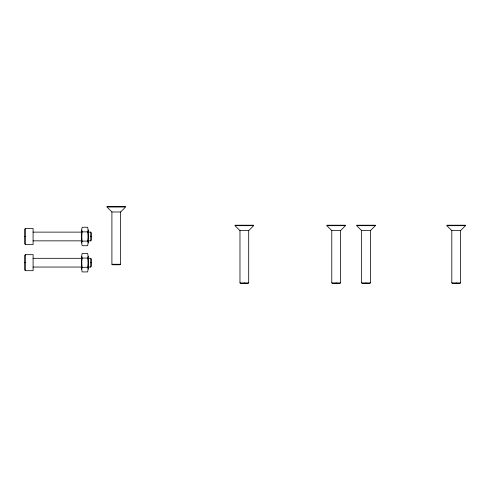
<?xml version="1.0" encoding="UTF-8"?>
<svg xmlns="http://www.w3.org/2000/svg" width="490" height="490" viewBox="0 0 490 490"><rect width="100%" height="100%" fill="white"/><g stroke="black" fill="none" stroke-linecap="round" stroke-linejoin="round"><path stroke-width="0.73" d="M82.21 241.111L81.891 242.348A26.913 13.457 0 0 0 82.21 245.729L87.581 245.729A26.913 13.457 0 0 0 87.894 242.348L87.581 241.111A26.913 26.913 0 0 0 87.581 231.868L87.894 230.631A26.913 13.457 0 0 0 87.581 227.244L82.21 227.244A26.913 13.457 0 0 0 81.891 230.631L82.21 231.868A26.913 26.913 0 0 0 82.21 241.111L87.581 241.111M82.21 267.307L81.891 268.545A26.913 13.457 0 0 0 82.21 271.925L87.581 271.925A26.913 13.457 0 0 0 87.894 268.545L87.581 267.307A26.913 26.913 0 0 0 87.581 258.065L87.894 256.821A26.913 13.457 0 0 0 87.581 253.44L82.21 253.44A26.913 13.457 0 0 0 81.891 256.821L82.21 258.065A26.913 26.913 0 0 0 82.21 267.307L87.581 267.307M87.894 240.853L90.779 240.853L91.299 239.959L91.299 233.013L90.779 232.125L87.894 232.125M87.894 267.05L90.779 267.05L91.299 266.156L91.299 259.21L90.779 258.316L87.894 258.316M25.364 228.487L24.5 229.351L24.5 243.628L25.364 244.492L33.087 244.492L33.087 228.487L25.364 228.487L25.364 244.492M25.364 254.678L24.5 255.541L24.5 269.825L25.364 270.688L33.087 270.688L33.087 254.678L25.364 254.678L25.364 270.688M120.638 211.98L125.575 207.019L106.943 207.019L111.904 211.98L111.904 264.263L112.798 264.778L119.744 264.778L120.638 264.263L120.638 211.98L111.916 211.98M248.7 230.637L253.636 225.676L235.004 225.676L239.971 230.637L239.971 282.92L240.86 283.434L247.805 283.434L248.7 282.92L248.7 230.637L239.984 230.637M340.513 230.637L345.45 225.676L326.818 225.676L331.779 230.637L331.779 282.92L332.673 283.434L339.619 283.434L340.513 282.92L340.513 230.637L331.791 230.637M460.539 230.637L465.476 225.676L446.843 225.676L451.805 230.637L451.805 282.92L452.699 283.434L459.645 283.434L460.539 282.92L460.539 230.637L451.817 230.637M106.943 206.566L125.599 206.566M235.004 225.222L253.661 225.222M326.818 225.222L345.474 225.222M356.677 225.222L375.334 225.222M446.843 225.222L465.5 225.222M361.651 230.637L370.36 230.637M82.21 231.868L87.581 231.868M33.087 232.125L81.407 232.125M24.5 236.486L25.364 236.486M90.779 236.486L91.299 236.486M33.087 240.853L81.407 240.853M82.21 258.065L87.581 258.065M33.087 258.316L81.407 258.316M24.5 262.683L25.364 262.683M90.779 262.683L91.299 262.683M111.916 264.263L120.626 264.263M33.087 267.05L81.407 267.05M239.984 282.92L248.687 282.92M331.791 282.92L340.501 282.92M361.651 282.92L370.36 282.92M451.817 282.92L460.527 282.92M456.172 282.92L456.172 283.434M366.005 282.92L366.005 283.434M336.146 282.92L336.146 283.434M244.332 282.92L244.332 283.434M116.271 264.263L116.271 264.778M90.779 232.138L90.779 240.841M90.779 258.328L90.779 267.038M88.384 230.012L88.384 242.967M88.384 256.203L88.384 269.163M81.401 230.012L81.401 242.967M81.401 256.203L81.401 269.163M375.309 225.676L370.373 230.637L370.373 282.92L369.478 283.434L362.533 283.434L361.638 282.92L361.638 230.637L356.677 225.676L375.334 225.676"/></g></svg>
